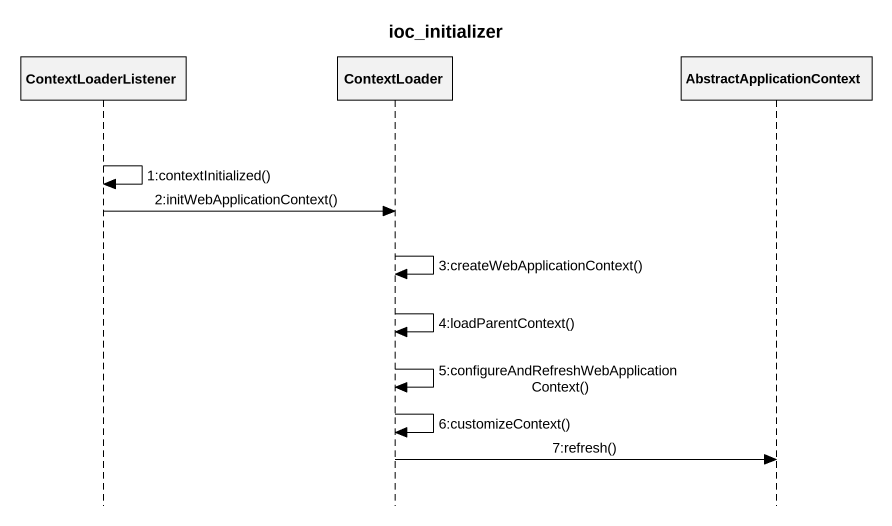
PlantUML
@startuml
title ioc_initializer
hide footbox
participant ContextLoaderListener
participant ContextLoader
participant AbstractApplicationContext

ContextLoaderListener -> ContextLoaderListener : 1:contextInitialized()
ContextLoaderListener -> ContextLoader : 2:initWebApplicationContext()
ContextLoader -> ContextLoader : 3:createWebApplicationContext()
ContextLoader -> ContextLoader : 4:loadParentContext()
ContextLoader -> ContextLoader : 5:configureAndRefreshWebApplicationContext()
ContextLoader -> ContextLoader : 6:customizeContext()
ContextLoader -> AbstractApplicationContext : 7:refresh()
@enduml
